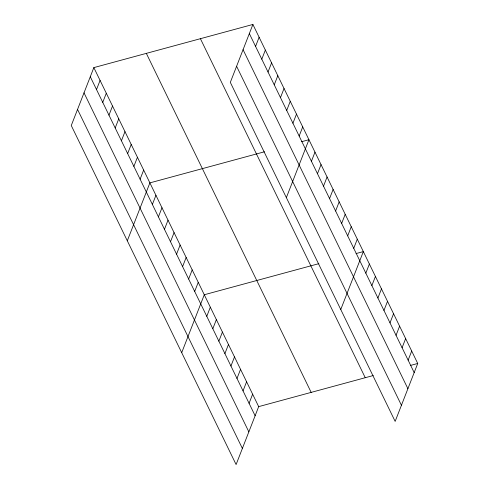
<?xml version="1.0" encoding="UTF-8"?>
<svg xmlns="http://www.w3.org/2000/svg" width="489" height="489" viewBox="0 0 489 489"><rect width="100%" height="100%" fill="white"/><g stroke="black" fill="none" stroke-linecap="round" stroke-linejoin="round"><path stroke-width="0.73" d="M93.845 67.61L71.266 125.532L236.101 464.55L258.681 406.628L93.845 67.61L252.899 24.45L417.734 363.468L395.155 421.39L230.319 82.372L252.899 24.45M96.516 89.548L100.074 80.422M102.739 102.36L106.302 93.228M108.968 115.166L112.525 106.034M115.196 127.971L118.754 118.839M121.425 140.777L124.982 131.651M127.647 153.589L131.211 144.457M133.876 166.394L137.433 157.262M140.105 179.2L143.662 170.068M127.305 240.802L149.891 182.88L264.476 151.786M152.372 204.439L155.936 195.307M158.418 216.871L161.981 207.739M164.463 229.298L168.02 220.172M170.508 241.731L174.066 232.599M255.57 46.388L259.127 37.256M176.553 254.164L180.111 245.032M261.792 59.193L265.356 50.067M182.593 266.591L186.156 257.458M268.021 72.005L271.584 62.873M188.638 279.023L192.201 269.891M274.25 84.811L277.807 75.679M194.683 291.45L198.241 282.324M280.478 97.617L284.036 88.485M181.706 352.673L204.286 294.751L318.871 263.657M286.701 110.422L290.264 101.296M206.774 316.316L210.331 307.184M212.813 328.742L216.376 319.617M292.929 123.234L296.493 114.102M218.858 341.175L222.422 332.043M299.158 136.04L302.715 126.908M224.903 353.608L228.461 344.476M286.365 197.635L308.944 139.713L301.652 141.694M230.949 366.035L234.506 356.903M311.426 161.278L314.989 152.146M236.988 378.468L240.551 369.336M317.471 173.705L321.035 164.579M243.033 390.894L246.597 381.768M323.516 186.138L327.074 177.006M249.078 403.327L252.636 394.195M329.562 198.571L333.119 189.439M335.607 210.997L339.164 201.865M341.646 223.43L345.21 214.298M347.691 235.857L351.255 226.731M353.736 248.29L357.294 239.158M340.76 309.513L363.339 251.59L356.053 253.571M365.827 273.149L369.384 264.023M371.866 285.582L375.43 276.45M377.911 298.015L381.475 288.883M383.957 310.442L387.514 301.31M390.002 322.874L393.559 313.742M396.047 335.301L399.605 326.175M402.086 347.734L405.65 338.602M408.132 360.167L411.695 351.035M258.681 406.628L373.266 375.534M410.448 365.442L417.734 363.468M249.341 33.582L414.177 372.594M243.064 49.682L407.899 388.7M236.597 66.272L401.432 405.283M200.411 38.692L365.246 377.71M146.333 53.368L311.169 392.386M90.288 76.742L255.124 415.76M84.01 92.843L248.846 431.86M77.543 109.432L242.379 448.45"/></g></svg>
